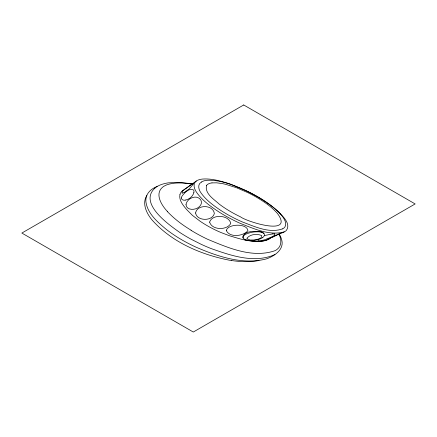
<?xml version="1.0" encoding="UTF-8"?>
<svg xmlns="http://www.w3.org/2000/svg" width="437" height="437" viewBox="0 0 437 437"><rect width="100%" height="100%" fill="white"/><g stroke="black" fill="none" stroke-linecap="round" stroke-linejoin="round"><path stroke-width="0.66" d="M181.404 197.988C181.328 200.157 184.152 200.507 185.758 200.037M258.027 239.634C256.262 242.016 264.784 239.957 265.609 239.41C267.226 238.455 276.55 235.996 274.747 233.959M193.908 192.395C193.023 196.24 189.543 199.157 185.785 200.031M179.902 194.651C178.886 199.933 182.59 204.696 185.78 208.487A63.742 36.801 0 0 0 186.555 209.449L192.367 215.315L200.108 221.231A127.904 73.848 0 0 0 209.29 226.858L212.12 228.376A115.204 66.511 0 0 0 220.931 232.506L229.753 235.86L237.662 238.209A68.385 39.483 0 0 0 245.348 240.099C253.717 241.803 263.107 242.633 270.782 238.154M157.167 186.468C152.415 188.254 147.766 191.712 146.346 196.808A41.777 24.122 0 0 0 145.985 202.347C147.815 213.688 157.407 221.925 165.743 228.95A158.707 91.628 0 0 0 178.924 238.11L182.606 240.279A170.25 98.292 0 0 0 196.197 247.255C217.795 256.464 242.59 265.068 266.237 258.939C274.463 256.186 285.186 249.101 281.373 238.848A59.738 34.49 0 0 0 280.685 236.881L279.287 233.932L271.579 237.733M146.766 195.574C141.741 203.615 146.674 213.66 152.158 220.101C171.807 242.087 200.446 254.438 228.933 260.108A73.891 42.662 0 0 0 231.435 260.518M192.367 183.835L179.225 182.349L168.327 182.852A27.7 15.994 0 0 0 167.764 182.939L166.109 183.24A23.123 13.35 0 0 0 157.293 186.386A22.15 12.788 0 0 0 155.353 187.724C137.737 203.003 168.999 224.902 180.131 232.681A180.71 104.334 0 0 0 191.417 239.383L201.124 244.278A153.371 88.547 0 0 0 211.18 248.587C230.425 255.372 252.504 263.09 272.617 255.541A22.085 12.749 0 0 0 274.911 254.405M154.408 188.451L154.884 188.107M262.708 237.52L263.238 237.083A7.38 4.261 0 0 0 264.298 235.592A6.304 3.638 0 0 0 264.396 235.04A5.872 3.392 0 0 0 263.981 233.653L263.658 233.194M196.322 181.044C192.285 183.797 194.416 189.461 196.77 192.613C202.282 200.343 210.082 206.056 217.894 211.268A170.512 98.445 0 0 0 227.852 217.222L233.15 220.008A149.951 86.57 0 0 0 240.394 223.427C254.072 228.726 269.389 235.98 284.258 231.878A9.04 5.217 0 0 0 286.372 230.43C291.151 223.711 282.87 216.391 278.5 211.847A122.912 70.963 0 0 0 273.518 207.564L270.536 205.204A151.754 87.613 0 0 0 246.741 190.991L230.523 184.217A102.203 59.006 0 0 0 228.158 183.409C219.98 180.814 211.448 178.454 202.795 179.039A13.143 7.587 0 0 0 201.015 179.274L200.763 179.323A9.712 5.61 0 0 0 196.284 181.022L182.786 190.608M268.105 239.044L274.758 235.718M188.904 186.304C187.009 188.189 180.645 191.018 182.103 193.061M189.248 186.058L192.504 183.873M201.512 182.054C197.06 184.228 198.688 190.068 201.167 193.138C206.198 200.19 213.316 205.406 220.434 210.181A156.932 90.606 0 0 0 231.107 216.501L234.341 218.189A139.234 80.386 0 0 0 242.617 222.067C255.028 226.645 269.236 233.598 282.51 228.879M192.52 183.862L193.285 183.584M282.848 232.539L282.892 232.511A1.584 0.912 0 0 0 282.663 232.544L282.449 232.61M184.387 192.346L189.358 188.839L193.225 184.217A3.884 2.24 0 0 0 193.4 183.737M269.028 239.034L268.089 239.432A0.923 0.53 0 0 1 267.728 239.525M284.258 231.878L281.625 233.041M278.243 234.341L279.134 233.937M279.259 233.882L282.417 232.621M274.851 235.674L278.467 234.237M279.347 233.904L280.712 233.391M244.775 239.842L252.1 241.055L259.9 241.344A16.153 9.324 0 0 0 266.013 240.372L266.33 240.219A11.886 6.861 0 0 0 267.652 239.684M264.287 235.587L272.683 233.893M257.475 239.782L252.182 240.579L247.249 240.246A6.588 3.807 0 0 1 243.038 237.957M259.004 260.49L256.53 260.938A36.55 21.102 0 0 1 251.368 261.517L245.042 261.692A59.465 34.332 0 0 1 231.446 260.49M211.989 182.901L216.626 182.824L222.051 183.545A46.754 26.996 0 0 1 226.022 184.43L236.51 187.735L247.648 192.553A138.076 79.714 0 0 1 255.711 196.787C263.407 201.271 270.984 206.286 276.987 212.939A66.287 38.27 0 0 1 277.511 213.556C294.609 236.827 246.512 221.608 240.53 216.861A134.662 77.748 0 0 1 219.227 204.106C214.228 199.409 205.013 194.044 206.368 186.02A8.871 5.124 0 0 1 206.586 185.588M192.001 184.092C183.955 182.885 175.494 182.125 167.595 184.572A16.273 9.396 0 0 0 162.559 187.238C154.354 194.121 161.876 205.74 167.546 211.606M260.998 231.823C255.394 231.14 244.671 230.386 242.65 236.991A4.66 2.688 0 0 0 242.835 237.433L243.125 237.936C242.661 234.254 248.314 233.303 251.013 232.468A19.927 11.504 0 0 1 254.465 231.927C257.573 231.807 261.545 231.266 263.981 233.653M245.43 190.401C233.615 185.031 220.98 179.984 207.799 180.241A13.307 7.68 0 0 0 207.04 180.306A9.215 5.32 0 0 0 201.435 182.016M191.024 230.326L194.574 232.44A178.023 102.782 0 0 0 207.619 239.274C228.311 247.888 252.586 258.535 275.064 250.663A15.339 8.855 0 0 0 277.184 249.292C281.969 245.747 281.537 238.799 278.828 234.101M260.965 231.894A4.752 2.742 0 0 1 263.757 233.15M280.204 213.786A100.712 58.143 0 0 0 273.502 207.57L272.797 206.985A160.505 92.666 0 0 0 245.365 190.445M180 194.656A13.771 7.953 0 0 1 182.726 190.587M272.693 233.926A5.408 3.125 0 0 1 274.676 233.915M280.166 213.797A64.96 37.506 0 0 1 283.444 217.91C285.088 220.461 286.83 224.05 284.935 226.923A8.303 4.791 0 0 1 282.515 228.884M181.377 197.988A11.504 6.642 0 0 1 181.994 196.213C184.343 192.946 189.363 187.484 193.607 190.008A4.599 2.655 0 0 1 193.711 190.188L193.76 190.286A10.761 6.211 0 0 1 193.853 192.389M191.166 230.244A147.87 85.373 0 0 1 167.447 211.639M184.294 192.302A5.348 3.086 0 0 1 182.18 193.121M262.746 237.537A13.159 7.598 0 0 1 257.999 239.602M267.712 239.383A2.13 1.229 0 0 1 268.143 239.072M206.455 185.561A7.347 4.239 0 0 1 211.983 182.885M185.987 204.756C186.67 210.656 195.421 210.246 198.906 207.056A13.979 8.074 0 0 0 200.741 204.904A14.093 8.134 0 0 0 201.189 201.015A14.181 8.188 0 0 0 200.632 199.764C196.584 194.006 186.604 198.469 185.987 204.756M226.3 230.518C229.758 237.941 243.141 236.286 247.872 230.758C247.5 223.247 227.988 223.531 226.3 230.518M195.585 212.999C196.923 221.264 212.371 221.466 214.332 213.551C213.365 204.653 197.087 204.134 195.585 212.999M209.613 222.105C211.95 230.288 226.961 230.485 230.758 223.476C229.261 214.949 212.267 213.671 209.613 222.105M247.036 238.17L247.173 238.755A2.431 1.404 0 0 0 247.386 239.017L250.193 240.028L254.066 239.989A13.984 8.074 0 0 0 256.437 239.596C258.256 239.012 262.266 238.307 261.758 235.762A2.633 1.519 0 0 0 261.484 235.467C257.049 233.598 250.084 234.139 247.036 238.17M243.709 104.967L21.85 233.058L193.291 332.033L415.15 203.942L243.709 104.967"/></g></svg>
